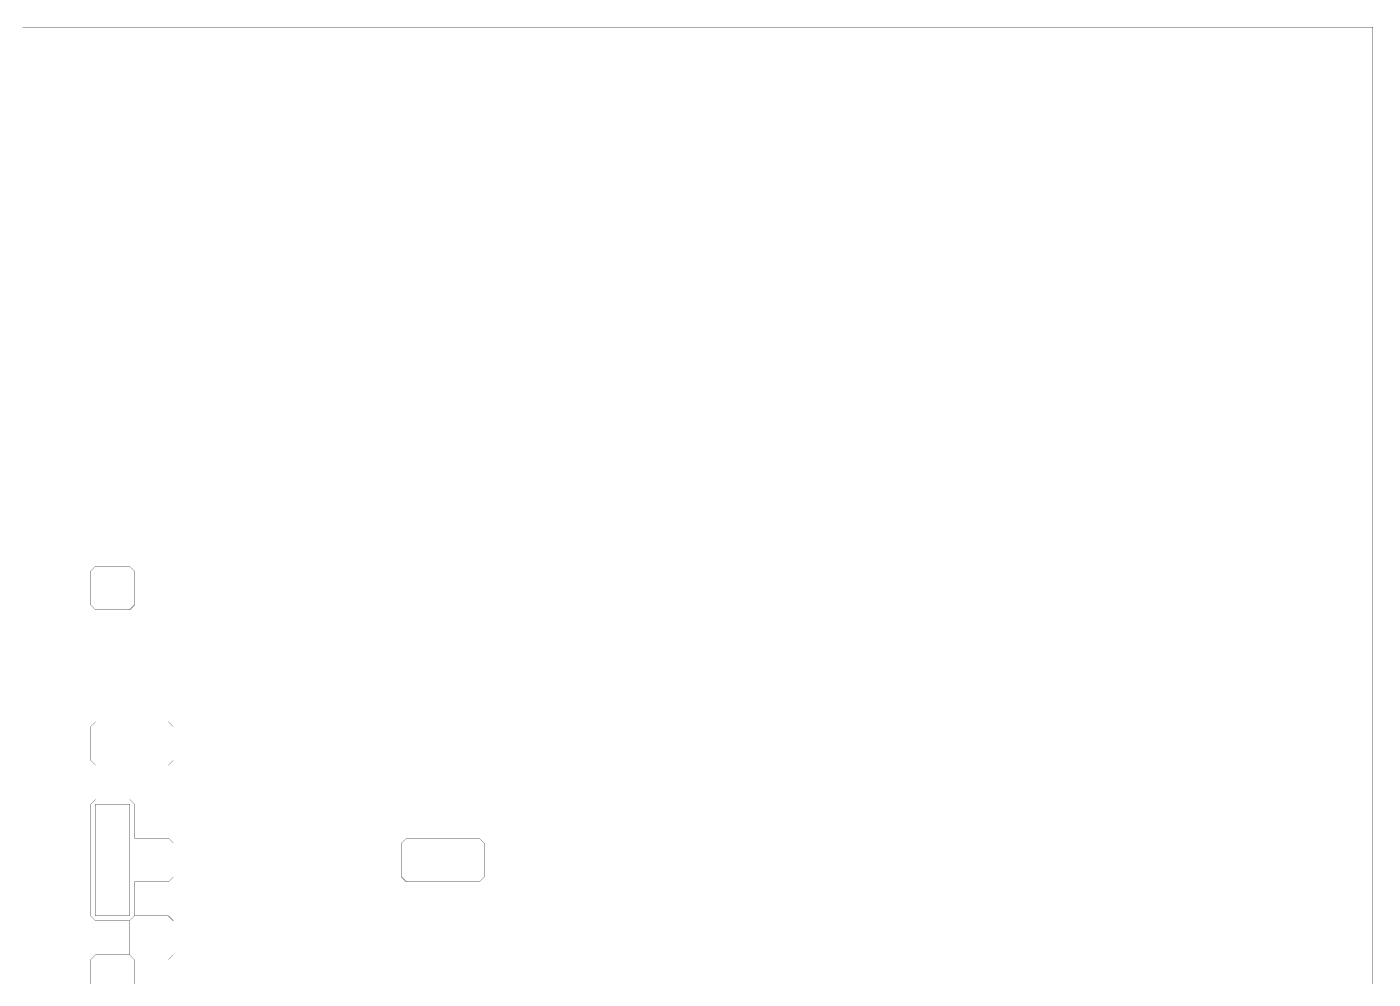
# Model space of a CAD drawing. Header units: metres. Extents: x 0 to 4990, y -4990 to 0.
# Drawn here: x 2284 to 4990, y -1914 to 0 of the extents above; entities that cross this region are included whole.
import ezdxf

# ---------------------------------------------------------------- set-up
doc = ezdxf.new("R2010")
doc.units = ezdxf.units.M
doc.layers.add('conductor', color=1, linetype='Continuous')
doc.layers.add('substrate', color=5, linetype='Continuous')

msp = doc.modelspace()

# ---------------------------------------------------------------- linework, layer by layer
at = {"layer": 'conductor', "const_width": 0.5}
msp.add_lwpolyline([(2421.875, -1562.5), (2421.875, -1572.265625), (2421.875, -1582.03125), (2421.875, -1591.796875), (2421.875, -1601.5625), (2421.875, -1611.328125), (2421.875, -1621.09375), (2421.875, -1630.859375), (2421.875, -1640.625), (2421.875, -1650.390625), (2421.875, -1660.15625), (2421.875, -1669.921875), (2421.875, -1679.6875), (2421.875, -1689.453125), (2421.875, -1699.21875), (2421.875, -1708.984375), (2421.875, -1718.75), (2421.875, -1728.515625), (2421.875, -1738.28125), (2421.875, -1748.046875), (2421.875, -1757.8125), (2421.875, -1767.578125), (2421.875, -1777.34375), (2421.875, -1787.109375), (2431.640625, -1787.109375), (2441.40625, -1787.109375), (2451.171875, -1787.109375), (2460.9375, -1787.109375), (2470.703125, -1787.109375), (2480.46875, -1787.109375), (2490.234375, -1787.109375), (2490.234375, -1777.34375), (2490.234375, -1767.578125), (2490.234375, -1757.8125), (2490.234375, -1748.046875), (2490.234375, -1738.28125), (2490.234375, -1728.515625), (2490.234375, -1718.75), (2490.234375, -1708.984375), (2490.234375, -1699.21875), (2490.234375, -1689.453125), (2490.234375, -1679.6875), (2490.234375, -1669.921875), (2490.234375, -1660.15625), (2490.234375, -1650.390625), (2490.234375, -1640.625), (2490.234375, -1630.859375), (2490.234375, -1621.09375), (2490.234375, -1611.328125), (2490.234375, -1601.5625), (2490.234375, -1591.796875), (2490.234375, -1582.03125), (2490.234375, -1572.265625), (2490.234375, -1562.5), (2480.46875, -1562.5), (2470.703125, -1562.5), (2460.9375, -1562.5), (2451.171875, -1562.5), (2441.40625, -1562.5), (2431.640625, -1562.5)], close=True, dxfattribs=at)
at = {"layer": 'substrate', "const_width": 0.5}
for points in [[(4990.234375, -1923.828125), (4990.234375, -1914.0625), (4990.234375, -1904.296875), (4990.234375, -1894.53125), (4990.234375, -1884.765625), (4990.234375, -1875), (4990.234375, -1865.234375), (4990.234375, -1855.46875), (4990.234375, -1845.703125), (4990.234375, -1835.9375), (4990.234375, -1826.171875), (4990.234375, -1816.40625), (4990.234375, -1806.640625), (4990.234375, -1796.875), (4990.234375, -1787.109375), (4990.234375, -1777.34375), (4990.234375, -1767.578125), (4990.234375, -1757.8125), (4990.234375, -1748.046875), (4990.234375, -1738.28125), (4990.234375, -1728.515625), (4990.234375, -1718.75), (4990.234375, -1708.984375), (4990.234375, -1699.21875), (4990.234375, -1689.453125), (4990.234375, -1679.6875), (4990.234375, -1669.921875), (4990.234375, -1660.15625), (4990.234375, -1650.390625), (4990.234375, -1640.625), (4990.234375, -1630.859375), (4990.234375, -1621.09375), (4990.234375, -1611.328125), (4990.234375, -1601.5625), (4990.234375, -1591.796875), (4990.234375, -1582.03125), (4990.234375, -1572.265625), (4990.234375, -1562.5), (4990.234375, -1552.734375), (4990.234375, -1542.96875), (4990.234375, -1533.203125), (4990.234375, -1523.4375), (4990.234375, -1513.671875), (4990.234375, -1503.90625), (4990.234375, -1494.140625), (4990.234375, -1484.375), (4990.234375, -1474.609375), (4990.234375, -1464.84375), (4990.234375, -1455.078125), (4990.234375, -1445.3125), (4990.234375, -1435.546875), (4990.234375, -1425.78125), (4990.234375, -1416.015625), (4990.234375, -1406.25), (4990.234375, -1396.484375), (4990.234375, -1386.71875), (4990.234375, -1376.953125), (4990.234375, -1367.1875), (4990.234375, -1357.421875), (4990.234375, -1347.65625), (4990.234375, -1337.890625), (4990.234375, -1328.125), (4990.234375, -1318.359375), (4990.234375, -1308.59375), (4990.234375, -1298.828125), (4990.234375, -1289.0625), (4990.234375, -1279.296875), (4990.234375, -1269.53125), (4990.234375, -1259.765625), (4990.234375, -1250), (4990.234375, -1240.234375), (4990.234375, -1230.46875), (4990.234375, -1220.703125), (4990.234375, -1210.9375), (4990.234375, -1201.171875), (4990.234375, -1191.40625), (4990.234375, -1181.640625), (4990.234375, -1171.875), (4990.234375, -1162.109375), (4990.234375, -1152.34375), (4990.234375, -1142.578125), (4990.234375, -1132.8125), (4990.234375, -1123.046875), (4990.234375, -1113.28125), (4990.234375, -1103.515625), (4990.234375, -1093.75), (4990.234375, -1083.984375), (4990.234375, -1074.21875), (4990.234375, -1064.453125), (4990.234375, -1054.6875), (4990.234375, -1044.921875), (4990.234375, -1035.15625), (4990.234375, -1025.390625), (4990.234375, -1015.625), (4990.234375, -1005.859375), (4990.234375, -996.09375), (4990.234375, -986.328125), (4990.234375, -976.5625), (4990.234375, -966.796875), (4990.234375, -957.03125), (4990.234375, -947.265625), (4990.234375, -937.5), (4990.234375, -927.734375), (4990.234375, -917.96875), (4990.234375, -908.203125), (4990.234375, -898.4375), (4990.234375, -888.671875), (4990.234375, -878.90625), (4990.234375, -869.140625), (4990.234375, -859.375), (4990.234375, -849.609375), (4990.234375, -839.84375), (4990.234375, -830.078125), (4990.234375, -820.3125), (4990.234375, -810.546875), (4990.234375, -800.78125), (4990.234375, -791.015625), (4990.234375, -781.25), (4990.234375, -771.484375), (4990.234375, -761.71875), (4990.234375, -751.953125), (4990.234375, -742.1875), (4990.234375, -732.421875), (4990.234375, -722.65625), (4990.234375, -712.890625), (4990.234375, -703.125), (4990.234375, -693.359375), (4990.234375, -683.59375), (4990.234375, -673.828125), (4990.234375, -664.0625), (4990.234375, -654.296875), (4990.234375, -644.53125), (4990.234375, -634.765625), (4990.234375, -625), (4990.234375, -615.234375), (4990.234375, -605.46875), (4990.234375, -595.703125), (4990.234375, -585.9375), (4990.234375, -576.171875), (4990.234375, -566.40625), (4990.234375, -556.640625), (4990.234375, -546.875), (4990.234375, -537.109375), (4990.234375, -527.34375), (4990.234375, -517.578125), (4990.234375, -507.8125), (4990.234375, -498.046875), (4990.234375, -488.28125), (4990.234375, -478.515625), (4990.234375, -468.75), (4990.234375, -458.984375), (4990.234375, -449.21875), (4990.234375, -439.453125), (4990.234375, -429.6875), (4990.234375, -419.921875), (4990.234375, -410.15625), (4990.234375, -400.390625), (4990.234375, -390.625), (4990.234375, -380.859375), (4990.234375, -371.09375), (4990.234375, -361.328125), (4990.234375, -351.5625), (4990.234375, -341.796875), (4990.234375, -332.03125), (4990.234375, -322.265625), (4990.234375, -312.5), (4990.234375, -302.734375), (4990.234375, -292.96875), (4990.234375, -283.203125), (4990.234375, -273.4375), (4990.234375, -263.671875), (4990.234375, -253.90625), (4990.234375, -244.140625), (4990.234375, -234.375), (4990.234375, -224.609375), (4990.234375, -214.84375), (4990.234375, -205.078125), (4990.234375, -195.3125), (4990.234375, -185.546875), (4990.234375, -175.78125), (4990.234375, -166.015625), (4990.234375, -156.25), (4990.234375, -146.484375), (4990.234375, -136.71875), (4990.234375, -126.953125), (4990.234375, -117.1875), (4990.234375, -107.421875), (4990.234375, -97.65625), (4990.234375, -87.890625), (4990.234375, -78.125), (4990.234375, -68.359375), (4990.234375, -58.59375), (4990.234375, -48.828125), (4990.234375, -39.0625), (4990.234375, -29.296875), (4990.234375, -19.53125), (4990.234375, -9.765625), (4990.234375, 0), (4980.46875, 0), (4970.703125, 0), (4960.9375, 0), (4951.171875, 0), (4941.40625, 0), (4931.640625, 0), (4921.875, 0), (4912.109375, 0), (4902.34375, 0), (4892.578125, 0), (4882.8125, 0), (4873.046875, 0), (4863.28125, 0), (4853.515625, 0), (4843.75, 0), (4833.984375, 0), (4824.21875, 0), (4814.453125, 0), (4804.6875, 0), (4794.921875, 0), (4785.15625, 0), (4775.390625, 0), (4765.625, 0), (4755.859375, 0), (4746.09375, 0), (4736.328125, 0), (4726.5625, 0), (4716.796875, 0), (4707.03125, 0), (4697.265625, 0), (4687.5, 0), (4677.734375, 0), (4667.96875, 0), (4658.203125, 0), (4648.4375, 0), (4638.671875, 0), (4628.90625, 0), (4619.140625, 0), (4609.375, 0), (4599.609375, 0), (4589.84375, 0), (4580.078125, 0), (4570.3125, 0), (4560.546875, 0), (4550.78125, 0), (4541.015625, 0), (4531.25, 0), (4521.484375, 0), (4511.71875, 0), (4501.953125, 0), (4492.1875, 0), (4482.421875, 0), (4472.65625, 0), (4462.890625, 0), (4453.125, 0), (4443.359375, 0), (4433.59375, 0), (4423.828125, 0), (4414.0625, 0), (4404.296875, 0), (4394.53125, 0), (4384.765625, 0), (4375, 0), (4365.234375, 0), (4355.46875, 0), (4345.703125, 0), (4335.9375, 0), (4326.171875, 0), (4316.40625, 0), (4306.640625, 0), (4296.875, 0), (4287.109375, 0), (4277.34375, 0), (4267.578125, 0), (4257.8125, 0), (4248.046875, 0), (4238.28125, 0), (4228.515625, 0), (4218.75, 0), (4208.984375, 0), (4199.21875, 0), (4189.453125, 0), (4179.6875, 0), (4169.921875, 0), (4160.15625, 0), (4150.390625, 0), (4140.625, 0), (4130.859375, 0), (4121.09375, 0), (4111.328125, 0), (4101.5625, 0), (4091.796875, 0), (4082.03125, 0), (4072.265625, 0), (4062.5, 0), (4052.734375, 0), (4042.96875, 0), (4033.203125, 0), (4023.4375, 0), (4013.671875, 0), (4003.90625, 0), (3994.140625, 0), (3984.375, 0), (3974.609375, 0), (3964.84375, 0), (3955.078125, 0), (3945.3125, 0), (3935.546875, 0), (3925.78125, 0), (3916.015625, 0), (3906.25, 0), (3896.484375, 0), (3886.71875, 0), (3876.953125, 0), (3867.1875, 0), (3857.421875, 0), (3847.65625, 0), (3837.890625, 0), (3828.125, 0), (3818.359375, 0), (3808.59375, 0), (3798.828125, 0), (3789.0625, 0), (3779.296875, 0), (3769.53125, 0), (3759.765625, 0), (3750, 0), (3740.234375, 0), (3730.46875, 0), (3720.703125, 0), (3710.9375, 0), (3701.171875, 0), (3691.40625, 0), (3681.640625, 0), (3671.875, 0), (3662.109375, 0), (3652.34375, 0), (3642.578125, 0), (3632.8125, 0), (3623.046875, 0), (3613.28125, 0), (3603.515625, 0), (3593.75, 0), (3583.984375, 0), (3574.21875, 0), (3564.453125, 0), (3554.6875, 0), (3544.921875, 0), (3535.15625, 0), (3525.390625, 0), (3515.625, 0), (3505.859375, 0), (3496.09375, 0), (3486.328125, 0), (3476.5625, 0), (3466.796875, 0), (3457.03125, 0), (3447.265625, 0), (3437.5, 0), (3427.734375, 0), (3417.96875, 0), (3408.203125, 0), (3398.4375, 0), (3388.671875, 0), (3378.90625, 0), (3369.140625, 0), (3359.375, 0), (3349.609375, 0), (3339.84375, 0), (3330.078125, 0), (3320.3125, 0), (3310.546875, 0), (3300.78125, 0), (3291.015625, 0), (3281.25, 0), (3271.484375, 0), (3261.71875, 0), (3251.953125, 0), (3242.1875, 0), (3232.421875, 0), (3222.65625, 0), (3212.890625, 0), (3203.125, 0), (3193.359375, 0), (3183.59375, 0), (3173.828125, 0), (3164.0625, 0), (3154.296875, 0), (3144.53125, 0), (3134.765625, 0), (3125, 0), (3115.234375, 0), (3105.46875, 0), (3095.703125, 0), (3085.9375, 0), (3076.171875, 0), (3066.40625, 0), (3056.640625, 0), (3046.875, 0), (3037.109375, 0), (3027.34375, 0), (3017.578125, 0), (3007.8125, 0), (2998.046875, 0), (2988.28125, 0), (2978.515625, 0), (2968.75, 0), (2958.984375, 0), (2949.21875, 0), (2939.453125, 0), (2929.6875, 0), (2919.921875, 0), (2910.15625, 0), (2900.390625, 0), (2890.625, 0), (2880.859375, 0), (2871.09375, 0), (2861.328125, 0), (2851.5625, 0), (2841.796875, 0), (2832.03125, 0), (2822.265625, 0), (2812.5, 0), (2802.734375, 0), (2792.96875, 0), (2783.203125, 0), (2773.4375, 0), (2763.671875, 0), (2753.90625, 0), (2744.140625, 0), (2734.375, 0), (2724.609375, 0), (2714.84375, 0), (2705.078125, 0), (2695.3125, 0), (2685.546875, 0), (2675.78125, 0), (2666.015625, 0), (2656.25, 0), (2646.484375, 0), (2636.71875, 0), (2626.953125, 0), (2617.1875, 0), (2607.421875, 0), (2597.65625, 0), (2587.890625, 0), (2578.125, 0), (2568.359375, 0), (2558.59375, 0), (2548.828125, 0), (2539.0625, 0), (2529.296875, 0), (2519.53125, 0), (2509.765625, 0), (2500, 0), (2490.234375, 0), (2480.46875, 0), (2470.703125, 0), (2460.9375, 0), (2451.171875, 0), (2441.40625, 0), (2431.640625, 0), (2421.875, 0), (2412.109375, 0), (2402.34375, 0), (2392.578125, 0), (2382.8125, 0), (2373.046875, 0), (2363.28125, 0), (2353.515625, 0), (2343.75, 0), (2333.984375, 0), (2324.21875, 0), (2314.453125, 0), (2304.6875, 0), (2294.921875, 0), (2285.15625, 0), (2275.390625, 0)], [(2412.109375, -1923.828125), (2412.109375, -1914.0625), (2412.109375, -1904.296875), (2412.109375, -1894.53125), (2412.109375, -1884.765625), (2412.109375, -1875), (2421.875, -1865.234375), (2431.640625, -1865.234375), (2441.40625, -1865.234375), (2451.171875, -1865.234375), (2460.9375, -1865.234375), (2470.703125, -1865.234375), (2480.46875, -1865.234375), (2490.234375, -1865.234375), (2500, -1875), (2500, -1884.765625), (2500, -1894.53125), (2500, -1904.296875), (2500, -1914.0625), (2500, -1923.828125)]]:
    msp.add_lwpolyline(points, dxfattribs=at)
for points in [[(2412.109375, -1093.75), (2421.875, -1083.984375), (2431.640625, -1083.984375), (2441.40625, -1083.984375), (2451.171875, -1083.984375), (2460.9375, -1083.984375), (2470.703125, -1083.984375), (2480.46875, -1083.984375), (2490.234375, -1083.984375), (2500, -1093.75), (2500, -1103.515625), (2500, -1113.28125), (2500, -1123.046875), (2500, -1132.8125), (2500, -1142.578125), (2500, -1152.34375), (2500, -1162.109375), (2490.234375, -1171.875), (2480.46875, -1171.875), (2470.703125, -1171.875), (2460.9375, -1171.875), (2451.171875, -1171.875), (2441.40625, -1171.875), (2431.640625, -1171.875), (2421.875, -1171.875), (2412.109375, -1162.109375), (2412.109375, -1152.34375), (2412.109375, -1142.578125), (2412.109375, -1132.8125), (2412.109375, -1123.046875), (2412.109375, -1113.28125), (2412.109375, -1103.515625)], [(2412.109375, -1406.25), (2421.875, -1396.484375), (2431.640625, -1396.484375), (2441.40625, -1396.484375), (2451.171875, -1396.484375), (2460.9375, -1396.484375), (2470.703125, -1396.484375), (2480.46875, -1396.484375), (2490.234375, -1396.484375), (2500, -1396.484375), (2509.765625, -1396.484375), (2519.53125, -1396.484375), (2529.296875, -1396.484375), (2539.0625, -1396.484375), (2548.828125, -1396.484375), (2558.59375, -1396.484375), (2568.359375, -1396.484375), (2578.125, -1406.25), (2578.125, -1416.015625), (2578.125, -1425.78125), (2578.125, -1435.546875), (2578.125, -1445.3125), (2578.125, -1455.078125), (2578.125, -1464.84375), (2578.125, -1474.609375), (2568.359375, -1484.375), (2558.59375, -1484.375), (2548.828125, -1484.375), (2539.0625, -1484.375), (2529.296875, -1484.375), (2519.53125, -1484.375), (2509.765625, -1484.375), (2500, -1484.375), (2490.234375, -1484.375), (2480.46875, -1484.375), (2470.703125, -1484.375), (2460.9375, -1484.375), (2451.171875, -1484.375), (2441.40625, -1484.375), (2431.640625, -1484.375), (2421.875, -1484.375), (2412.109375, -1474.609375), (2412.109375, -1464.84375), (2412.109375, -1455.078125), (2412.109375, -1445.3125), (2412.109375, -1435.546875), (2412.109375, -1425.78125), (2412.109375, -1416.015625)], [(2412.109375, -1562.5), (2421.875, -1552.734375), (2431.640625, -1552.734375), (2441.40625, -1552.734375), (2451.171875, -1552.734375), (2460.9375, -1552.734375), (2470.703125, -1552.734375), (2480.46875, -1552.734375), (2490.234375, -1552.734375), (2500, -1562.5), (2500, -1572.265625), (2500, -1582.03125), (2500, -1591.796875), (2500, -1601.5625), (2500, -1611.328125), (2500, -1621.09375), (2500, -1630.859375), (2509.765625, -1630.859375), (2519.53125, -1630.859375), (2529.296875, -1630.859375), (2539.0625, -1630.859375), (2548.828125, -1630.859375), (2558.59375, -1630.859375), (2568.359375, -1630.859375), (2578.125, -1640.625), (2578.125, -1650.390625), (2578.125, -1660.15625), (2578.125, -1669.921875), (2578.125, -1679.6875), (2578.125, -1689.453125), (2578.125, -1699.21875), (2578.125, -1708.984375), (2568.359375, -1718.75), (2558.59375, -1718.75), (2548.828125, -1718.75), (2539.0625, -1718.75), (2529.296875, -1718.75), (2519.53125, -1718.75), (2509.765625, -1718.75), (2500, -1718.75), (2500, -1728.515625), (2500, -1738.28125), (2500, -1748.046875), (2500, -1757.8125), (2500, -1767.578125), (2500, -1777.34375), (2500, -1787.109375), (2490.234375, -1796.875), (2480.46875, -1796.875), (2470.703125, -1796.875), (2460.9375, -1796.875), (2451.171875, -1796.875), (2441.40625, -1796.875), (2431.640625, -1796.875), (2421.875, -1796.875), (2412.109375, -1787.109375), (2412.109375, -1777.34375), (2412.109375, -1767.578125), (2412.109375, -1757.8125), (2412.109375, -1748.046875), (2412.109375, -1738.28125), (2412.109375, -1728.515625), (2412.109375, -1718.75), (2412.109375, -1708.984375), (2412.109375, -1699.21875), (2412.109375, -1689.453125), (2412.109375, -1679.6875), (2412.109375, -1669.921875), (2412.109375, -1660.15625), (2412.109375, -1650.390625), (2412.109375, -1640.625), (2412.109375, -1630.859375), (2412.109375, -1621.09375), (2412.109375, -1611.328125), (2412.109375, -1601.5625), (2412.109375, -1591.796875), (2412.109375, -1582.03125), (2412.109375, -1572.265625)], [(3037.109375, -1640.625), (3046.875, -1630.859375), (3056.640625, -1630.859375), (3066.40625, -1630.859375), (3076.171875, -1630.859375), (3085.9375, -1630.859375), (3095.703125, -1630.859375), (3105.46875, -1630.859375), (3115.234375, -1630.859375), (3125, -1630.859375), (3134.765625, -1630.859375), (3144.53125, -1630.859375), (3154.296875, -1630.859375), (3164.0625, -1630.859375), (3173.828125, -1630.859375), (3183.59375, -1630.859375), (3193.359375, -1630.859375), (3203.125, -1640.625), (3203.125, -1650.390625), (3203.125, -1660.15625), (3203.125, -1669.921875), (3203.125, -1679.6875), (3203.125, -1689.453125), (3203.125, -1699.21875), (3203.125, -1708.984375), (3193.359375, -1718.75), (3183.59375, -1718.75), (3173.828125, -1718.75), (3164.0625, -1718.75), (3154.296875, -1718.75), (3144.53125, -1718.75), (3134.765625, -1718.75), (3125, -1718.75), (3115.234375, -1718.75), (3105.46875, -1718.75), (3095.703125, -1718.75), (3085.9375, -1718.75), (3076.171875, -1718.75), (3066.40625, -1718.75), (3056.640625, -1718.75), (3046.875, -1718.75), (3037.109375, -1708.984375), (3037.109375, -1699.21875), (3037.109375, -1689.453125), (3037.109375, -1679.6875), (3037.109375, -1669.921875), (3037.109375, -1660.15625), (3037.109375, -1650.390625)], [(2490.234375, -1796.875), (2500, -1787.109375), (2509.765625, -1787.109375), (2519.53125, -1787.109375), (2529.296875, -1787.109375), (2539.0625, -1787.109375), (2548.828125, -1787.109375), (2558.59375, -1787.109375), (2568.359375, -1787.109375), (2578.125, -1796.875), (2578.125, -1806.640625), (2578.125, -1816.40625), (2578.125, -1826.171875), (2578.125, -1835.9375), (2578.125, -1845.703125), (2578.125, -1855.46875), (2578.125, -1865.234375), (2568.359375, -1875), (2558.59375, -1875), (2548.828125, -1875), (2539.0625, -1875), (2529.296875, -1875), (2519.53125, -1875), (2509.765625, -1875), (2500, -1875), (2490.234375, -1865.234375), (2490.234375, -1855.46875), (2490.234375, -1845.703125), (2490.234375, -1835.9375), (2490.234375, -1826.171875), (2490.234375, -1816.40625), (2490.234375, -1806.640625)]]:
    msp.add_lwpolyline(points, close=True, dxfattribs=at)

doc.saveas('drawing.dxf')
